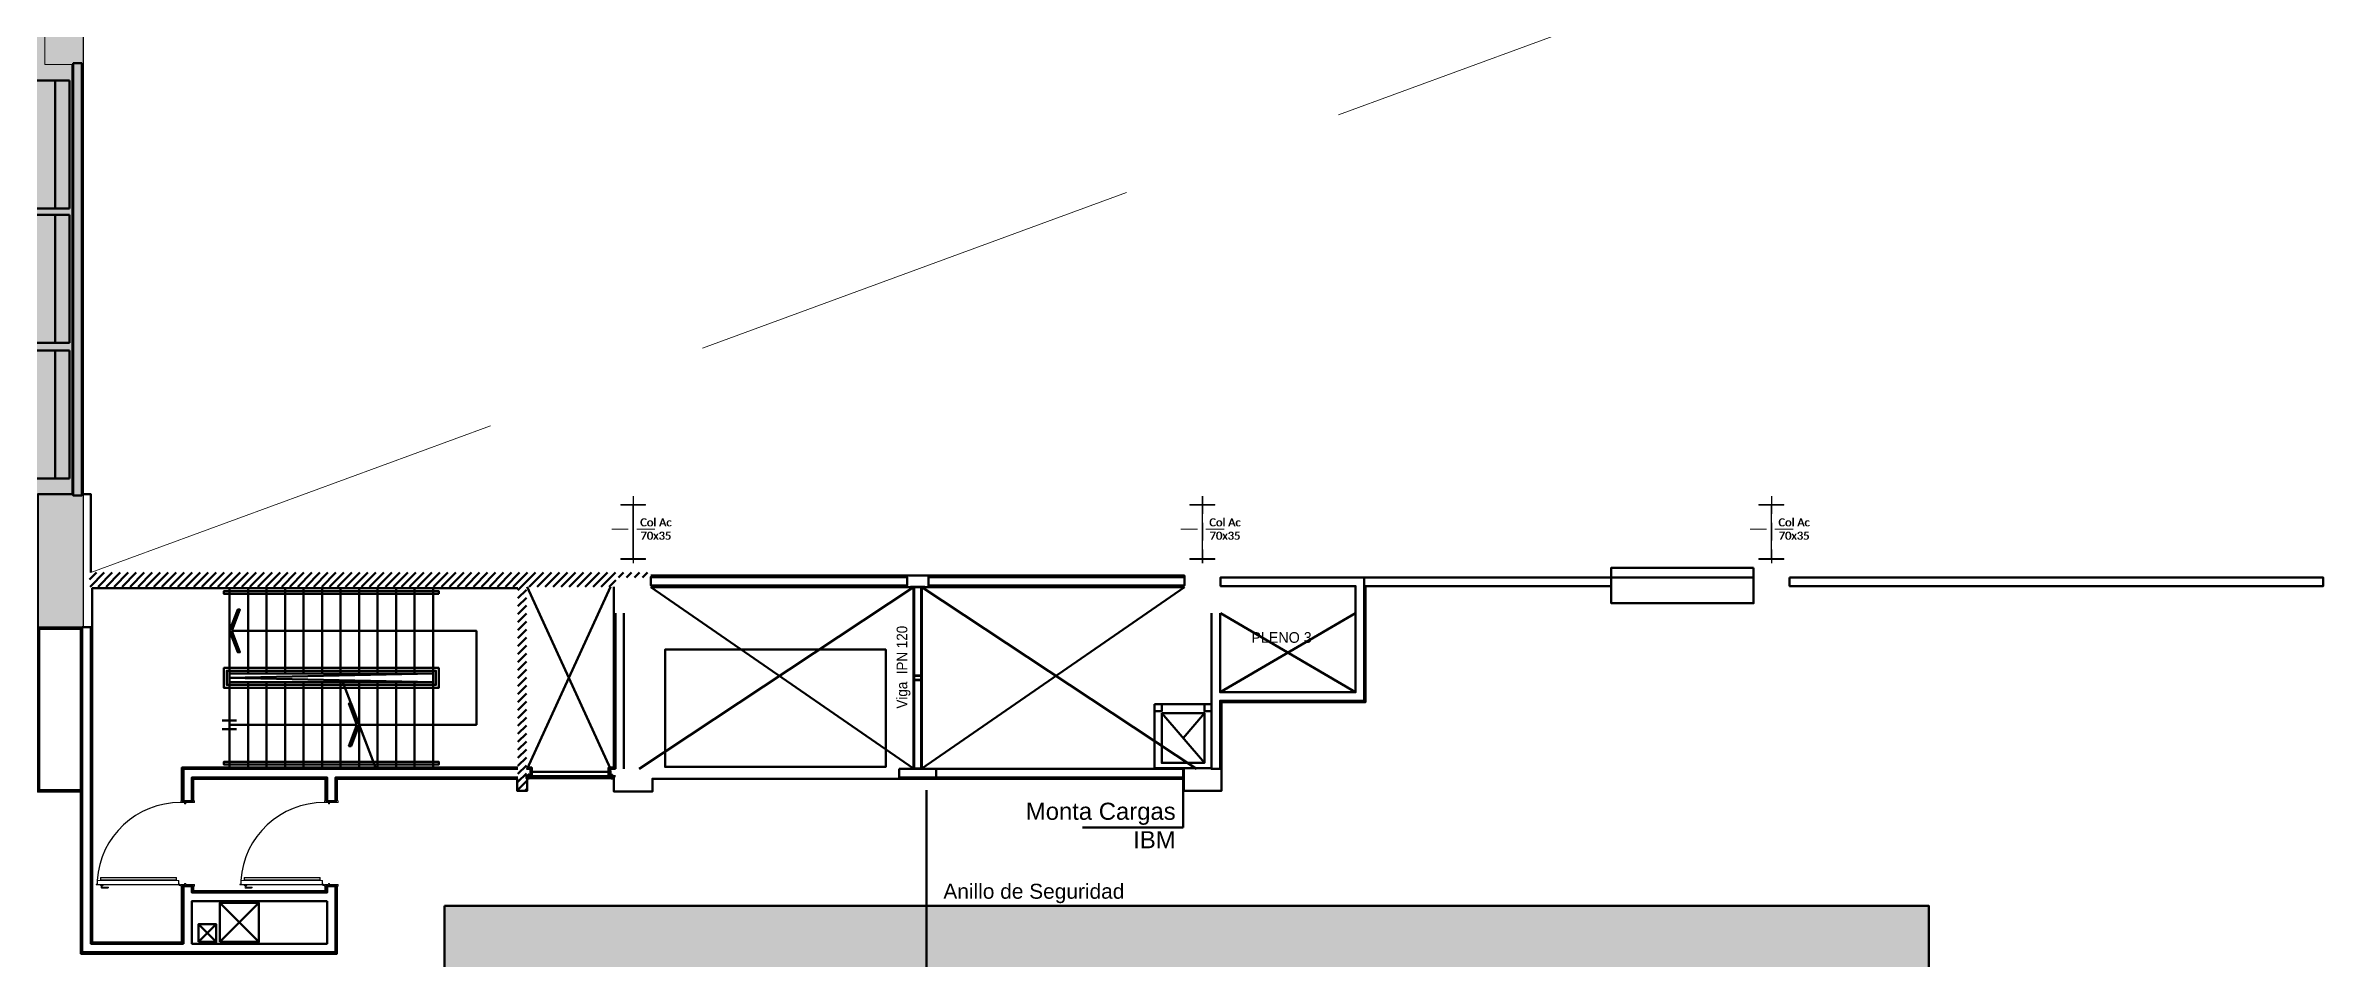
# Model space of a CAD drawing. Header units: millimetres. Extents: x 14 to 290, y 66 to 213.
# Drawn here: x 180.57 to 212.51, y 165.32 to 178.15 of the extents above; entities that cross this region are included whole.
import ezdxf

# ---------------------------------------------------------------- set-up
doc = ezdxf.new("R2010")
doc.units = ezdxf.units.MM
doc.linetypes.add('HIDDEN', pattern=[9.525, 6.35, -3.175])
doc.linetypes.add('OCASA_TODAS_r08$0$HIDDEN', pattern=[0.375, 0.25, -0.125])
for name, color, linetype, lineweight in [('Durlock', 252, 'Continuous', 50), ('OCASA_TODAS_r08$0$00-', 252, 'Continuous', 15), ('OCASA_TODAS_r08$0$CARP-BARRIDO', 252, 'Continuous', 15), ('OCASA_TODAS_r08$0$CARP-HERRAJES', 252, 'Continuous', 15), ('OCASA_TODAS_r08$0$CARP-HOJA', 252, 'Continuous', 20), ('OCASA_TODAS_r08$0$CARP-MARCO', 252, 'Continuous', 20), ('OCASA_TODAS_r08$0$DESCRIP COLUMNAS', 252, 'Continuous', 20), ('OCASA_TODAS_r08$0$EJES COL FE', 252, 'Continuous', 20), ('OCASA_TODAS_r08$0$LINEA_DE_PROYECCION', 252, 'HIDDEN', 15), ('OCASA_TODAS_r08$0$REVOQUES', 251, 'Continuous', 15)]:
    doc.layers.add(name, color=color, linetype=linetype, lineweight=lineweight)
doc.styles.add('IRI-OCASA-Layout R 9$0$Standard', font='arial.ttf')
doc.styles.add('OCASA_TODAS_r08$0$CGC .15', font='arial.ttf', dxfattribs={"width": 0.9, "height": 0.15})
doc.styles.add('OCASA_TODAS_r08$0$Standard', font='txt')
pattern_1 = [(45, (-103.43649, 113.00037), (-0.0561266, 0.0561266), [])]

# ---------------------------------------------------------------- blocks, each defined once
blk = doc.blocks.new('OCASA_TODAS_r08$0$COL ACERO 75 X 50')
at = {"layer": 'OCASA_TODAS_r08$0$EJES COL FE', "color": 252, "linetype": 'OCASA_TODAS_r08$0$HIDDEN'}
for p, q in [((104.763401, -684.220664, -0.572955), (104.763401, -683.620664, -0.572955)), ((105.229249, -683.920664, -0.572955), (104.288401, -683.920664, -0.572955))]:
    blk.add_line(p, q, dxfattribs=at)
at = {"layer": 'OCASA_TODAS_r08$0$DESCRIP COLUMNAS', "insert": (104.916559, -683.868448, -0.372955), "char_height": 0.1125, "attachment_point": 1, "rotation": 270, "style": 'OCASA_TODAS_r08$0$Standard'}
blk.add_mtext_dynamic_manual_height_columns('\\pxqc;{\\fCalibri Light|b0|i0|c0|p34;Col Ac \\P70x35}', width=0.737699, gutter_width=12.5, heights=[0], dxfattribs=at)
blk = doc.blocks.new('OCASA_TODAS_r08$0$SE 16')
at = {"layer": 'OCASA_TODAS_r08$0$CARP-BARRIDO', "lineweight": -3}
blk.add_arc((-36.41539, -19.636195), 1.16501, 179.476971, 266.48031, dxfattribs=at)
at = {"layer": 'OCASA_TODAS_r08$0$CARP-HERRAJES'}
for p, q in [((-36.486912, -19.685538), (-36.527067, -19.685538)), ((-36.527067, -19.690098), (-36.486912, -19.690098)), ((-36.525375, -19.690098), (-36.525375, -20.748793)), ((-36.505688, -20.748793), (-36.505688, -19.690098)), ((-36.486912, -20.748793), (-36.527067, -20.748793)), ((-36.527067, -20.753354), (-36.486912, -20.753354)), ((-36.417912, -20.717998), (-36.426912, -20.717998)), ((-36.426912, -20.752998), (-36.417912, -20.752998)), ((-36.414912, -20.749998), (-36.414912, -20.720998)), ((-36.414912, -20.728073), (-36.396912, -20.728073)), ((-36.414912, -20.742073), (-36.387912, -20.742073)), ((-36.391912, -20.723073), (-36.391912, -20.643073)), ((-36.388912, -20.640073), (-36.387912, -20.640073)), ((-36.377912, -20.732073), (-36.377912, -20.650073))]:
    blk.add_line(p, q, dxfattribs=at)
for centre, radius, start, end in [((-36.527067, -19.687818), 0.00228, 90, 270), ((-36.527067, -20.751073), 0.00228, 90, 270), ((-36.417912, -20.720998), 0.003, 0, 90), ((-36.417912, -20.749998), 0.003, 270, 0), ((-36.396912, -20.723073), 0.005, 270, 0), ((-36.388912, -20.643073), 0.003, 90, 180), ((-36.387912, -20.650073), 0.01, 0, 90), ((-36.387912, -20.732073), 0.01, 270, 0)]:
    blk.add_arc(centre, radius, start, end, dxfattribs=at)
at = {"layer": 'OCASA_TODAS_r08$0$CARP-HOJA'}
for p, q in [((-36.486912, -20.799008), (-36.486912, -19.654008)), ((-36.486912, -19.654008), (-36.431912, -19.654008)), ((-36.485712, -19.812314), (-36.485712, -19.655208)), ((-36.485712, -19.655208), (-36.430712, -19.655208)), ((-36.431912, -19.654008), (-36.431912, -19.641508)), ((-36.430712, -19.641508), (-36.430712, -19.655208)), ((-36.428112, -19.797314), (-36.428112, -19.641508)), ((-36.428112, -20.811508), (-36.428112, -19.797314)), ((-36.426912, -20.811508), (-36.426912, -19.641508)), ((-36.485712, -20.797808), (-36.485712, -19.812314)), ((-36.431912, -20.799008), (-36.486912, -20.799008)), ((-36.430712, -20.797808), (-36.485712, -20.797808)), ((-36.431912, -20.799008), (-36.431912, -20.811508)), ((-36.430712, -20.797808), (-36.430712, -20.811508))]:
    blk.add_line(p, q, dxfattribs=at)
for centre, radius, start, end in [((-36.429412, -19.641508), 0.0025, 0, 180), ((-36.429412, -19.641508), 0.0013, 0, 180), ((-36.429412, -20.811508), 0.0025, 180, 0), ((-36.429412, -20.811508), 0.0013, 180, 0)]:
    blk.add_arc(centre, radius, start, end, dxfattribs=at)
at = {"layer": 'OCASA_TODAS_r08$0$CARP-MARCO'}
for p, q in [((-37.580351, -19.43236), (-37.605351, -19.43236)), ((-37.605351, -19.43236), (-37.605351, -19.44736)), ((-37.605351, -19.43236), (-37.605351, -19.44896)), ((-37.603751, -19.44896), (-37.605351, -19.44896)), ((-37.581951, -19.43396), (-37.603751, -19.43396)), ((-37.603751, -19.43396), (-37.603751, -19.44736)), ((-37.603751, -19.43396), (-37.603751, -19.44896)), ((-37.581951, -19.55716), (-37.581951, -19.43396)), ((-37.580351, -19.55556), (-37.580351, -19.43236)), ((-36.430351, -19.55556), (-36.430351, -19.43236)), ((-36.430351, -19.43236), (-36.405351, -19.43236)), ((-36.428751, -19.55716), (-36.428751, -19.43396)), ((-36.428751, -19.43396), (-36.406951, -19.43396)), ((-36.406951, -19.43396), (-36.406951, -19.44736)), ((-36.406951, -19.43396), (-36.406951, -19.44896)), ((-36.406951, -19.44896), (-36.405351, -19.44896)), ((-36.405351, -19.43236), (-36.405351, -19.44736)), ((-36.405351, -19.43236), (-36.405351, -19.44896)), ((-37.605351, -19.62556), (-37.605351, -19.60896)), ((-37.603751, -19.60896), (-37.605351, -19.60896)), ((-37.605351, -19.62556), (-37.605351, -19.61056)), ((-37.605351, -19.62556), (-37.580351, -19.62556)), ((-37.603751, -19.62396), (-37.603751, -19.60896)), ((-37.603751, -19.62396), (-37.603751, -19.61056)), ((-37.603751, -19.62396), (-37.581951, -19.62396)), ((-37.566951, -19.55716), (-37.581951, -19.55716)), ((-37.581951, -19.62396), (-37.581951, -19.56896)), ((-37.581951, -19.56896), (-37.566951, -19.56896)), ((-37.565351, -19.55556), (-37.580351, -19.55556)), ((-37.580351, -19.62556), (-37.580351, -19.57056)), ((-37.580351, -19.57056), (-37.565351, -19.57056)), ((-37.566951, -19.56896), (-37.566951, -19.55716)), ((-37.565351, -19.57056), (-37.565351, -19.55556)), ((-36.445351, -19.57056), (-36.445351, -19.55556)), ((-36.445351, -19.55556), (-36.430351, -19.55556)), ((-36.430351, -19.57056), (-36.445351, -19.57056)), ((-36.443751, -19.56896), (-36.443751, -19.55716)), ((-36.443751, -19.55716), (-36.428751, -19.55716)), ((-36.428751, -19.56896), (-36.443751, -19.56896)), ((-36.430351, -19.62556), (-36.430351, -19.57056)), ((-36.405351, -19.62556), (-36.430351, -19.62556)), ((-36.428751, -19.62396), (-36.428751, -19.56896)), ((-36.406951, -19.62396), (-36.428751, -19.62396)), ((-36.417071, -19.643831), (-36.426912, -19.652463)), ((-36.420656, -19.644065), (-36.426912, -19.649632)), ((-36.415351, -19.632235), (-36.415351, -19.62556)), ((-36.415351, -19.633663), (-36.415351, -19.62556)), ((-36.413351, -19.637069), (-36.413351, -19.62556)), ((-36.406951, -19.62396), (-36.406951, -19.60896)), ((-36.406951, -19.60896), (-36.405351, -19.60896)), ((-36.406951, -19.62396), (-36.406951, -19.61056)), ((-36.405351, -19.62556), (-36.405351, -19.60896)), ((-36.405351, -19.62556), (-36.405351, -19.61056))]:
    blk.add_line(p, q, dxfattribs=at)
blk.add_circle((-36.419237, -19.638235), 0.006, dxfattribs=at)
blk = doc.blocks.new('OCASA_TODAS_r08$0$Columna nave 1')
at = {"layer": 'OCASA_TODAS_r08$0$00-', "color": 4}
for points in [[(-175, 374.798322), (175, 374.798322), (175, 387.498322), (-175, 387.498322)], [(-3.2, -374.801678), (3.2, -374.801678), (3.2, 374.798322), (-3.2, 374.798322)], [(-175, -387.498322), (175, -387.498322), (175, -374.798322), (-175, -374.798322)]]:
    blk.add_lwpolyline(points, close=True, dxfattribs=at)
blk = doc.blocks.new('IRI-OCASA-Layout R 9$0$OCA_biblioteca')
for p, q in [((0.5, 1.8), (0, 1.8)), ((0, 1.8), (0, 0)), ((0.2, 1.8), (0.2, 0)), ((0.5, 0), (0.5, 1.8)), ((0, 0), (0.5, 0))]:
    blk.add_line(p, q)

msp = doc.modelspace()

# ---------------------------------------------------------------- hatches: boundary and pattern name
h = msp.add_hatch(color=50)
h.dxf.hatch_style = 1
h.paths.add_polyline_path([(170.678, 207.848), (175.701, 207.848), (175.701, 203.783), (181.098, 203.783), (181.098, 169.975), (179.074, 169.975), (179.074, 164.119), (170.756, 164.119)])
h.paths.add_polyline_path([(183.4, 146.101), (186.25, 146.101), (186.25, 147.109), (183.4, 147.109)])
h.paths.add_polyline_path([(180.577, 153.84), (184.677, 153.84), (184.677, 157.136), (180.577, 157.136)])
at = {"true_color": 0x7d8ab6}
h = msp.add_hatch(color=163, dxfattribs=at)
h.dxf.hatch_style = 1
h.paths.add_polyline_path([(207.041, 166.06), (186.176, 166.06), (186.176, 164.325), (182.96, 164.325), (182.96, 162.736), (180.577, 162.736), (180.577, 157.136), (184.677, 157.136), (184.681, 153.84), (180.577, 153.84), (180.577, 150.336), (193.005, 150.333), (193.019, 143.423), (225.182, 143.423), (225.182, 157.193), (207.078, 157.193)])
h.paths.add_polyline_path([(179.074, 164.119), (170.756, 164.119), (170.756, 147.249), (174.611, 147.249), (174.611, 148.972), (175.551, 148.972), (176.057, 148.972), (176.057, 150.749), (179.074, 150.749)])
at = {"layer": 'Durlock'}
h = msp.add_hatch(dxfattribs=at)
h.set_pattern_fill('ANSI31', color=256, scale=0.025, angle=360, style=0)
h.set_pattern_definition(pattern_1)
h.paths.add_polyline_path([(181.185, 170.543), (188.586, 170.543), (188.586, 170.674), (188.836, 170.674), (188.836, 170.743), (188.586, 170.743), (181.185, 170.743)])
h.paths.add_polyline_path([(189.085, 170.674), (189.085, 170.743), (188.836, 170.743), (188.836, 170.674)])
h = msp.add_hatch(dxfattribs=at)
h.set_pattern_fill('ANSI31', color=256, scale=0.025, angle=360, style=0)
h.set_pattern_definition(pattern_1)
h.paths.add_polyline_path([(187.328, 170.543), (187.208, 170.543), (187.208, 167.685), (187.328, 167.685)])

# ---------------------------------------------------------------- linework, layer by layer
at = {"layer": 'Defpoints', "color": 6, "elevation": 0}
for points in [[(170.678, 207.848), (175.701, 207.848), (175.701, 203.783), (181.098, 203.783), (181.098, 169.975), (179.074, 169.975), (179.074, 164.119), (170.756, 164.119)], [(207.041, 166.06), (186.176, 166.06), (186.176, 164.325), (182.96, 164.325), (182.96, 162.736), (180.577, 162.736), (180.577, 157.136), (184.677, 157.136), (184.681, 153.84), (180.577, 153.84), (180.577, 150.336), (193.005, 150.333), (193.019, 143.423), (225.182, 143.423), (225.182, 157.193), (207.078, 157.193)]]:
    msp.add_lwpolyline(points, close=True, dxfattribs=at)
at = {"layer": 'Durlock'}
for p, q in [((204.565, 170.674), (197.085, 170.674)), ((187.336, 167.984), (188.508, 170.545, 0)), ((187.336, 170.543), (188.508, 167.983)), ((192.768, 170.54, 0), (188.915, 167.983)), ((192.768, 167.989, 0), (189.078, 170.54)), ((192.777, 170.54, 0), (192.777, 167.989, 0)), ((192.879, 170.54, 0), (192.879, 167.989, 0)), ((192.888, 167.989, 0), (196.578, 170.54)), ((192.888, 170.54, 0), (196.747, 167.983)), ((197.085, 170.175, 0), (198.984, 169.062)), ((196.258, 168.767), (196.858, 168.067)), ((196.558, 168.417), (196.858, 168.767)), ((184.946, 168.604), (183.156, 168.604)), ((187.383, 167.943), (188.523, 167.943)), ((187.383, 167.943), (188.523, 167.943)), ((192.568, 167.864), (192.568, 167.984)), ((192.954, 167.685, 0), (192.954, 164.436, 0)), ((193.068, 167.984, 0), (196.558, 167.984)), ((193.068, 167.864, 0), (196.558, 167.864)), ((193.088, 167.984), (196.568, 167.984)), ((193.088, 167.844), (196.568, 167.844)), ((196.558, 167.994), (196.558, 167.16)), ((184.505, 167.532), (184.665, 167.532)), ((196.558, 167.16), (195.146, 167.16)), ((183.017, 165.55), (183.567, 166.1)), ((183.017, 166.1), (183.567, 165.55)), ((182.717, 165.55), (182.967, 165.8)), ((182.717, 165.8), (182.967, 165.55))]:
    msp.add_line(p, q, dxfattribs=at)
for points in [[(180.958, 177.903), (180.958, 171.825), (181.078, 171.825), (181.078, 177.904), (180.958, 177.904)], [(183.186, 169.923), (183.3, 170.223), (183.27, 170.223), (183.156, 169.923), (183.27, 169.623), (183.3, 169.623)], [(189.278, 169.661), (192.378, 169.661), (192.378, 168.011), (189.278, 168.011)], [(192.378, 169.661), (189.278, 169.661), (189.278, 168.011), (192.378, 168.011)], [(184.946, 168.604), (184.832, 168.304), (184.862, 168.304), (184.976, 168.604), (184.862, 168.904), (184.832, 168.904)], [(196.158, 168.894), (196.958, 168.894), (196.958, 167.994), (196.158, 167.994)], [(196.158, 168.894), (196.258, 168.894), (196.258, 168.794), (196.158, 168.794)], [(196.258, 168.767), (196.858, 168.767), (196.858, 168.067), (196.258, 168.067)], [(196.858, 168.894), (196.958, 168.894), (196.958, 168.794), (196.858, 168.794)], [(187.333, 167.858), (188.553, 167.858), (188.553, 167.883), (187.333, 167.883)], [(187.333, 167.858), (187.383, 167.858), (187.383, 167.883), (187.333, 167.883)], [(187.333, 167.858), (188.553, 167.858), (188.553, 167.883), (187.333, 167.883)], [(187.333, 167.858), (187.383, 167.858), (187.383, 167.883), (187.333, 167.883)], [(187.333, 167.858), (188.553, 167.858), (188.553, 167.883), (187.333, 167.883)], [(187.333, 167.858), (187.383, 167.858), (187.383, 167.883), (187.333, 167.883)], [(187.338, 167.863), (187.378, 167.863), (187.378, 167.878), (187.338, 167.878)], [(187.338, 167.863), (187.378, 167.863), (187.378, 167.878), (187.338, 167.878)], [(187.338, 167.863), (187.378, 167.863), (187.378, 167.878), (187.338, 167.878)], [(187.341, 167.853), (187.376, 167.853), (187.376, 167.858), (187.341, 167.858)], [(187.341, 167.853), (187.376, 167.853), (187.376, 167.858), (187.341, 167.858)], [(187.341, 167.853), (187.376, 167.853), (187.376, 167.858), (187.341, 167.858)], [(187.351, 167.848), (187.366, 167.848), (187.366, 167.853), (187.351, 167.853)], [(187.351, 167.848), (187.366, 167.848), (187.366, 167.853), (187.351, 167.853)], [(187.351, 167.848), (187.366, 167.848), (187.366, 167.853), (187.351, 167.853)], [(188.503, 167.858), (188.553, 167.858), (188.553, 167.883), (188.503, 167.883)], [(188.503, 167.858), (188.553, 167.858), (188.553, 167.883), (188.503, 167.883)], [(188.503, 167.858), (188.553, 167.858), (188.553, 167.883), (188.503, 167.883)], [(188.508, 167.863), (188.548, 167.863), (188.548, 167.878), (188.508, 167.878)], [(188.508, 167.863), (188.548, 167.863), (188.548, 167.878), (188.508, 167.878)], [(188.508, 167.863), (188.548, 167.863), (188.548, 167.878), (188.508, 167.878)], [(188.51, 167.853), (188.545, 167.853), (188.545, 167.858), (188.51, 167.858)], [(188.51, 167.853), (188.545, 167.853), (188.545, 167.858), (188.51, 167.858)], [(188.51, 167.853), (188.545, 167.853), (188.545, 167.858), (188.51, 167.858)], [(188.52, 167.848), (188.535, 167.848), (188.535, 167.853), (188.52, 167.853)], [(188.52, 167.848), (188.535, 167.848), (188.535, 167.853), (188.52, 167.853)], [(188.52, 167.848), (188.535, 167.848), (188.535, 167.853), (188.52, 167.853)], [(183.017, 165.55), (183.567, 165.55), (183.567, 166.1), (183.017, 166.1)], [(182.717, 165.55), (182.967, 165.55), (182.967, 165.8), (182.717, 165.8)]]:
    msp.add_lwpolyline(points, close=True, dxfattribs=at)
for points in [[(187.208, 170.523), (181.225, 170.523), (181.225, 165.545), (182.485, 165.545), (182.485, 166.335), (182.645, 166.335), (182.645, 166.265), (184.505, 166.265), (184.505, 166.335), (184.665, 166.335), (184.665, 165.385), (181.065, 165.385), (181.065, 169.954), (180.458, 169.954), (180.458, 171.845), (180.938, 171.845)], [(181.205, 170.744), (181.205, 171.844), (181.098, 171.844)], [(189.078, 170.7), (196.578, 170.7), (196.578, 170.675)], [(189.078, 170.68), (189.078, 170.56), (192.678, 170.56), (192.678, 170.68), (189.078, 170.68)], [(196.578, 170.68), (196.578, 170.56), (192.978, 170.56), (192.978, 170.68), (196.578, 170.68)], [(196.958, 170.175), (196.958, 167.983), (197.078, 167.983), (197.078, 168.942), (199.104, 168.942), (199.104, 170.675), (197.085, 170.675), (197.085, 170.554), (198.984, 170.554), (198.984, 169.062), (197.078, 169.062), (197.078, 170.175)], [(199.104, 170.674), (199.104, 170.554), (202.576, 170.554), (202.576, 170.674), (197.085, 170.674)], [(205.085, 170.674), (205.085, 170.554), (212.585, 170.554), (212.585, 170.674), (205.085, 170.674)], [(186.096, 170.443), (186.096, 170.483), (183.076, 170.483), (183.076, 170.443), (186.096, 170.443)], [(183.156, 168.004), (183.156, 170.523)], [(183.416, 169.323), (183.416, 170.523)], [(183.676, 169.323), (183.676, 170.523)], [(183.936, 169.323), (183.936, 170.523)], [(184.196, 169.323), (184.196, 170.523)], [(184.456, 169.323), (184.456, 170.523)], [(184.716, 169.323), (184.716, 170.523)], [(184.976, 169.323), (184.976, 170.523)], [(185.236, 169.323), (185.236, 170.523)], [(185.496, 169.323), (185.496, 170.523)], [(185.756, 169.323), (185.756, 170.523)], [(186.016, 168.003), (186.016, 170.523)], [(188.558, 170.545), (188.558, 168.003), (188.483, 168.003), (188.483, 167.883)], [(189.078, 170.54), (196.578, 170.54)], [(196.958, 167.994), (196.568, 167.994), (196.568, 167.674), (197.098, 167.674), (197.098, 168.922), (199.124, 168.922), (199.124, 170.554)], [(180.458, 169.954), (180.458, 167.665), (181.065, 167.665)], [(180.478, 169.954), (180.478, 167.685), (181.065, 167.685)], [(182.505, 165.525), (181.205, 165.525), (181.205, 169.974), (181.085, 169.974), (181.085, 165.405), (184.645, 165.405), (184.645, 166.335)], [(184.976, 168.604), (186.626, 168.604), (186.626, 169.923), (183.186, 169.923)], [(188.578, 167.984), (188.578, 170.175)], [(188.698, 170.175), (188.698, 167.984)], [(198.984, 170.175), (197.078, 169.062)], [(184.76, 169.163), (183.116, 169.163), (183.116, 169.363), (183.156, 169.363), (183.156, 169.403), (183.116, 169.403), (183.076, 169.403), (183.076, 169.123), (184.776, 169.123)], [(184.776, 169.123), (186.096, 169.123), (186.096, 169.403), (183.156, 169.403), (183.156, 169.363), (186.056, 169.363), (186.056, 169.163), (184.76, 169.163)], [(183.156, 169.323), (186.016, 169.323)], [(186.016, 169.203), (183.156, 169.264), (186.016, 169.323)], [(184.745, 169.203), (183.156, 169.203)], [(183.416, 168.003), (183.416, 169.203)], [(183.676, 168.003), (183.676, 169.203)], [(183.936, 168.003), (183.936, 169.203)], [(184.196, 168.003), (184.196, 169.203)], [(184.456, 168.003), (184.456, 169.203)], [(184.716, 168.003), (184.716, 169.203)], [(184.745, 169.203), (185.207, 168.003)], [(184.745, 169.203), (186.016, 169.203)], [(184.976, 168.604), (184.976, 169.203)], [(185.236, 168.003), (185.236, 169.203)], [(185.496, 168.003), (185.496, 169.203)], [(185.756, 168.003), (185.756, 169.203)], [(183.053, 168.664), (183.253, 168.664)], [(183.053, 168.544), (183.253, 168.544)], [(184.976, 168.003), (184.976, 168.604)], [(187.208, 168.003), (182.485, 168.003), (182.485, 167.843)], [(182.485, 168.003), (182.485, 167.532), (182.645, 167.532), (182.645, 167.843)], [(185.176, 168.083), (183.076, 168.083), (183.076, 168.043), (185.191, 168.043)], [(185.191, 168.043), (186.096, 168.043), (186.096, 168.083), (185.176, 168.083)], [(187.328, 168.003), (187.403, 168.003), (187.403, 167.883)], [(187.328, 168.003), (187.403, 168.003), (187.403, 167.883)], [(187.328, 168.003), (187.403, 168.003), (187.403, 167.883)], [(187.208, 167.983), (182.505, 167.983), (182.505, 167.532), (182.625, 167.532), (182.625, 167.863), (184.525, 167.863), (184.525, 167.532), (184.645, 167.532), (184.645, 167.863), (187.208, 167.863)], [(182.645, 167.843), (184.505, 167.843)], [(184.505, 167.532), (184.505, 167.843)], [(184.665, 167.843), (187.198, 167.843), (187.198, 167.675), (187.338, 167.675), (187.338, 167.853)], [(184.665, 167.843), (184.665, 167.532)], [(187.328, 167.983), (187.383, 167.983), (187.383, 167.883), (187.328, 167.883)], [(187.328, 167.983), (187.383, 167.983), (187.383, 167.883), (187.328, 167.883)], [(187.328, 167.983), (187.383, 167.983), (187.383, 167.883), (187.328, 167.883)], [(187.328, 167.883), (187.333, 167.883), (187.333, 167.858), (188.553, 167.858), (188.553, 167.883), (188.558, 167.883), (188.558, 167.853), (187.328, 167.853), (187.328, 167.883)], [(187.328, 167.883), (187.333, 167.883), (187.333, 167.858), (188.553, 167.858), (188.553, 167.883), (188.558, 167.883), (188.558, 167.853), (187.328, 167.853), (187.328, 167.883)], [(187.328, 167.883), (187.333, 167.883), (187.333, 167.858), (188.553, 167.858), (188.553, 167.883), (188.558, 167.883), (188.558, 167.853), (187.328, 167.853), (187.328, 167.883)], [(187.362, 167.883), (187.362, 167.903), (187.354, 167.903), (187.354, 167.883)], [(187.362, 167.883), (187.362, 167.903), (187.354, 167.903), (187.354, 167.883)], [(187.362, 167.883), (187.362, 167.903), (187.354, 167.903), (187.354, 167.883)], [(187.354, 167.878), (187.354, 167.863), (187.362, 167.863), (187.362, 167.878)], [(187.354, 167.878), (187.354, 167.863), (187.362, 167.863), (187.362, 167.878)], [(187.354, 167.878), (187.354, 167.863), (187.362, 167.863), (187.362, 167.878)], [(188.578, 167.983), (188.503, 167.983), (188.503, 167.883), (188.578, 167.883)], [(188.531, 167.883), (188.531, 167.903), (188.524, 167.903), (188.524, 167.883)], [(188.531, 167.883), (188.531, 167.903), (188.524, 167.903), (188.524, 167.883)], [(188.531, 167.883), (188.531, 167.903), (188.524, 167.903), (188.524, 167.883)], [(188.524, 167.878), (188.524, 167.863), (188.531, 167.863), (188.531, 167.878)], [(188.524, 167.878), (188.524, 167.863), (188.531, 167.863), (188.531, 167.878)], [(188.524, 167.878), (188.524, 167.863), (188.531, 167.863), (188.531, 167.878)], [(188.558, 167.853), (188.558, 167.664), (189.098, 167.664), (189.098, 167.844), (193.088, 167.844), (193.088, 167.984)], [(192.568, 167.984), (193.088, 167.984), (193.088, 167.864), (192.568, 167.864)], [(182.505, 165.525), (182.505, 166.335), (182.625, 166.335), (182.625, 166.245), (184.525, 166.245), (184.525, 166.335)], [(184.525, 166.125), (182.625, 166.125), (182.625, 165.525), (184.525, 165.525), (184.525, 166.125)], [(182.96, 162.736), (182.96, 164.325), (186.176, 164.325), (186.176, 166.06)]]:
    msp.add_lwpolyline(points, dxfattribs=at)
at = {"layer": 'Durlock', "elevation": 0}
for points in [[(204.578, 170.812), (202.578, 170.812), (202.578, 170.312), (204.578, 170.312)], [(192.728, 170.54), (192.928, 170.54), (192.928, 170.545), (192.728, 170.545)], [(192.728, 167.984), (192.928, 167.984), (192.928, 167.989), (192.728, 167.989)]]:
    msp.add_lwpolyline(points, close=True, dxfattribs=at)
for points in [[(192.768, 170.54), (192.768, 167.989)], [(192.888, 167.989), (192.888, 170.54)], [(207.041, 164.421), (207.041, 166.06), (186.176, 166.06)]]:
    msp.add_lwpolyline(points, dxfattribs=at)
at = {"layer": 'Durlock'}
for points in [[(192.888, 169.321), (192.888, 169.263), (192.885, 169.263, -0.374036), (192.882, 169.266), (192.879, 169.285, 0.374036), (192.874, 169.29), (192.782, 169.29, 0.374036), (192.777, 169.285), (192.774, 169.266, -0.374036), (192.771, 169.263), (192.768, 169.263), (192.768, 169.321), (192.771, 169.321, -0.374036), (192.774, 169.319), (192.777, 169.299, 0.374036), (192.782, 169.295), (192.874, 169.295, 0.374036), (192.879, 169.299), (192.882, 169.319, -0.374036), (192.885, 169.321)], [(192.888, 169.263), (192.888, 169.205), (192.885, 169.205, -0.374036), (192.882, 169.208), (192.879, 169.227, 0.374036), (192.874, 169.232), (192.782, 169.232, 0.374036), (192.777, 169.227), (192.774, 169.208, -0.374036), (192.771, 169.205), (192.768, 169.205), (192.768, 169.263), (192.771, 169.263, -0.374036), (192.774, 169.261), (192.777, 169.241, 0.374036), (192.782, 169.237), (192.874, 169.237, 0.374036), (192.879, 169.241), (192.882, 169.261, -0.374036), (192.885, 169.263)]]:
    msp.add_lwpolyline(points, format="xyb", close=True, dxfattribs=at)
at = {"layer": 'OCASA_TODAS_r08$0$LINEA_DE_PROYECCION'}
msp.add_line((285.186, 208.895), (181.205, 170.744), dxfattribs=at)
at = {"layer": 'OCASA_TODAS_r08$0$REVOQUES'}
for points in [[(181.098, 171.844), (181.098, 209.045)], [(180.558, 178.424), (180.558, 177.884), (180.938, 177.884), (180.938, 171.845)]]:
    msp.add_lwpolyline(points, dxfattribs=at)

# ---------------------------------------------------------------- block references
at = {"layer": 'Durlock'}
for name, p, rotation in [('IRI-OCASA-Layout R 9$0$OCA_biblioteca', (180.905, 177.66, 0), 180), ('IRI-OCASA-Layout R 9$0$OCA_biblioteca', (180.905, 175.771, 0), 180), ('IRI-OCASA-Layout R 9$0$OCA_biblioteca', (180.905, 173.867, 0), 180), ('OCASA_TODAS_r08$0$COL ACERO 75 X 50', (-495.092, 66.589, 0.573), 90), ('OCASA_TODAS_r08$0$COL ACERO 75 X 50', (-495.086, 66.589, 0.573), 90), ('OCASA_TODAS_r08$0$COL ACERO 75 X 50', (-487.092, 66.589, 0.573), 90), ('OCASA_TODAS_r08$0$COL ACERO 75 X 50', (-487.086, 66.589, 0.573), 90), ('OCASA_TODAS_r08$0$COL ACERO 75 X 50', (-479.092, 66.589, 0.573), 90), ('OCASA_TODAS_r08$0$COL ACERO 75 X 50', (-479.086, 66.589, 0.573), 90), ('OCASA_TODAS_r08$0$SE 16', (202.094, 129.929), 270), ('OCASA_TODAS_r08$0$SE 16', (204.114, 129.929), 270)]:
    msp.add_blockref(name, p, dxfattribs=dict(at, rotation=rotation))
at = {"layer": 'Durlock', "xscale": 0.001, "yscale": 0.001, "zscale": 0.001}
for p in [(188.828, 171.315, 0), (196.828, 171.315, 0), (204.828, 171.315, 0)]:
    msp.add_blockref('OCASA_TODAS_r08$0$Columna nave 1', p, dxfattribs=at)

# ---------------------------------------------------------------- texts
at = {"layer": 'Durlock', "insert": (192.532, 168.388, 0), "char_height": 0.15, "attachment_point": 1, "rotation": 90, "style": 'OCASA_TODAS_r08$0$CGC .15'}
msp.add_mtext_dynamic_manual_height_columns('\\pxqc;Viga  IPN 120', width=2.04984, gutter_width=0.15, heights=[0], dxfattribs=at)
at = {"layer": 'Durlock'}
for s, width, heights, insert, char_height, attachment_point, style in [('PLENO 3', 1.05861, [0], (197.519, 169.906), 0.15, 1, 'OCASA_TODAS_r08$0$Standard'), ('Monta Cargas\\PIBM', 2.32978, [0.994], (196.454, 166.868, 0), 0.24, 9, 'IRI-OCASA-Layout R 9$0$Standard'), ('Anillo de Seguridad\\P ', 12.91146, [0], (193.189, 166.368, 0), 0.21, 1, 'IRI-OCASA-Layout R 9$0$Standard')]:
    msp.add_mtext_dynamic_manual_height_columns(s, width=width, gutter_width=12.5, heights=heights, dxfattribs=dict(at, insert=insert, char_height=char_height, attachment_point=attachment_point, style=style))

doc.saveas('drawing.dxf')
